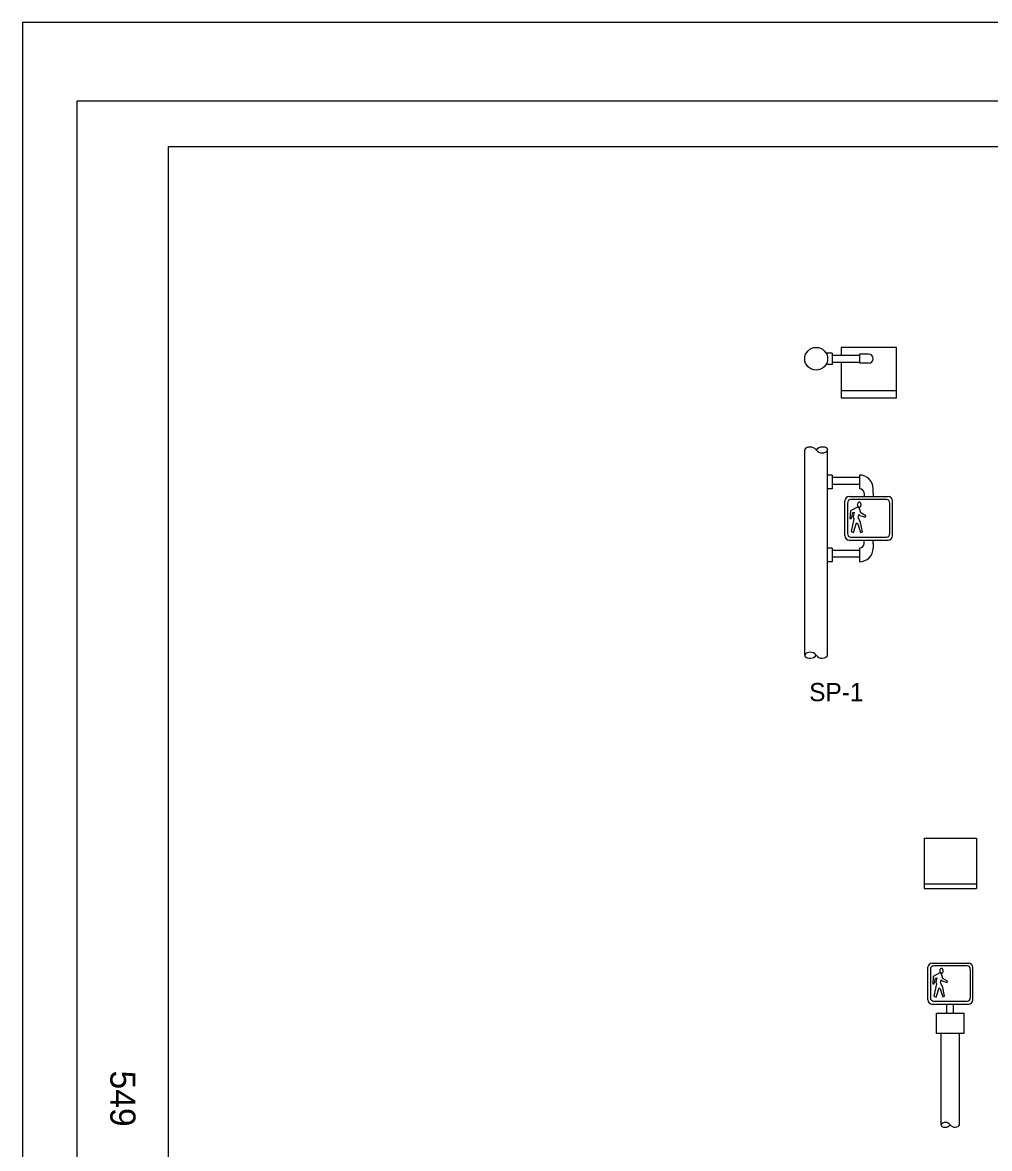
# Model space of a CAD drawing. Extents: x -894 to 866, y -472 to 714.
# Drawn here: x -894 to -364, y 96 to 714 of the extents above; entities that cross this region are included whole.
import ezdxf

# ---------------------------------------------------------------- set-up
doc = ezdxf.new("R2010")
doc.units = 0
for name, color, linetype in [('border_PLOTTING-ELEMENTS', 7, 'Continuous'), ('border_rw_22x34_Cut_Lines', 7, 'Continuous'), ('border_SHEET', 7, 'Continuous'), ('border_WITHIN-BORDER-anno', 7, 'Continuous'), ('es_DETAIL', 7, 'Continuous'), ('es_DETAIL-anno', 7, 'Continuous')]:
    doc.layers.add(name, color=color, linetype=linetype)

msp = doc.modelspace()

# ---------------------------------------------------------------- linework, layer by layer
at = {"layer": 'border_PLOTTING-ELEMENTS'}
for points in [[(-894.04, -472.44), (865.96, -472.44), (865.96, 713.56), (-894.04, 713.56)], [(-864.04, 670.56), (835.96, 670.56), (835.96, -429.44), (-864.04, -429.44)]]:
    msp.add_lwpolyline(points, close=True, dxfattribs=at)
at = {"layer": 'border_rw_22x34_Cut_Lines'}
msp.add_lwpolyline([(-864.04, 670.56), (835.96, 670.56), (835.96, -429.44), (-864.04, -429.44)], close=True, dxfattribs=at)
at = {"layer": 'border_SHEET'}
for p, q in [((-814.04, 645.56), (810.96, 645.56)), ((-814.04, -404.44), (-814.04, 645.56))]:
    msp.add_line(p, q, dxfattribs=at)
at = {"layer": 'es_DETAIL'}
for p, q in [((-450.48, 532.39), (-453.81, 532.39)), ((-450.48, 532.39), (-450.48, 526.14)), ((-450.48, 531.14), (-435.48, 531.14)), ((-435.48, 531.76), (-435.48, 526.76)), ((-430.48, 531.76), (-435.48, 531.76)), ((-450.48, 526.14), (-453.81, 526.14)), ((-450.48, 527.39), (-435.48, 527.39)), ((-430.48, 526.76), (-435.48, 526.76)), ((-415.2, 511.63), (-445.48, 511.63)), ((-465.48, 366.76), (-465.48, 479.26)), ((-452.98, 366.76), (-452.98, 479.26)), ((-450.48, 465.51), (-452.98, 465.51)), ((-450.48, 465.51), (-450.48, 458.01)), ((-435.48, 464.17), (-450.48, 464.17)), ((-435.48, 465.51), (-435.48, 458.01)), ((-450.48, 458.01), (-452.98, 458.01)), ((-435.48, 460.42), (-450.48, 460.42)), ((-427.98, 455.51), (-427.98, 458.01)), ((-443.58, 432.3), (-443.58, 451.27)), ((-441.17, 453.69), (-419.82, 453.69)), ((-420.76, 452.06), (-440.23, 452.06)), ((-432.98, 455.51), (-432.98, 453.64)), ((-427.98, 455.51), (-427.98, 453.64)), ((-417.4, 432.3), (-417.4, 451.27)), ((-442.12, 450.17), (-442.12, 433.4)), ((-441.17, 429.89), (-419.82, 429.89)), ((-440.23, 431.51), (-420.76, 431.51)), ((-432.98, 428.01), (-432.98, 429.89)), ((-427.98, 428.01), (-427.98, 429.89)), ((-427.98, 428.01), (-427.98, 425.51)), ((-450.48, 425.51), (-452.98, 425.51)), ((-450.48, 425.51), (-450.48, 418.01)), ((-435.48, 424.17), (-450.48, 424.17)), ((-435.48, 420.42), (-450.48, 420.42)), ((-435.48, 425.51), (-435.48, 418.01)), ((-450.48, 418.01), (-452.98, 418.01)), ((-400.15, 266.42), (-371.4, 266.42)), ((-400.15, 266.42), (-400.15, 238.92)), ((-371.4, 266.42), (-371.4, 238.92)), ((-400.15, 241.42), (-371.4, 241.42)), ((-400.15, 238.92), (-371.4, 238.92)), ((-395.75, 197.95), (-375.66, 197.95)), ((-398.03, 177.82), (-398.03, 195.67)), ((-396.65, 194.64), (-396.65, 178.86)), ((-376.55, 196.42), (-394.87, 196.42)), ((-373.39, 177.82), (-373.39, 195.67)), ((-395.75, 175.55), (-375.66, 175.55)), ((-394.87, 177.08), (-376.55, 177.08)), ((-387.65, 170.58), (-387.65, 175.55)), ((-383.9, 170.58), (-383.9, 175.55)), ((-390.78, 109.33), (-390.78, 159.33)), ((-380.78, 109.33), (-380.78, 159.33))]:
    msp.add_line(p, q, dxfattribs=at)
for points in [[(-445.48, 535.51), (-445.48, 531.14)], [(-445.48, 527.39), (-445.48, 507.88), (-415.2, 507.88), (-415.2, 535.51), (-445.48, 535.51)], [(-418.86, 433.4), (-418.86, 450.17), (-418.86, 450.17)], [(-374.76, 178.86), (-374.76, 194.64), (-374.76, 194.64)]]:
    msp.add_lwpolyline(points, dxfattribs=at)
for points in [[(-435.5, 450.63), (-435.66, 450.64), (-435.78, 450.63), (-435.9, 450.59), (-436.15, 450.44), (-436.29, 450.33), (-436.46, 450.1), (-436.58, 449.82), (-436.65, 449.54), (-436.69, 449.21), (-436.66, 448.95), (-436.57, 448.59), (-436.44, 448.38), (-436.31, 448.2), (-436.15, 448.04), (-435.87, 447.9), (-435.63, 447.87), (-435.36, 447.94), (-435.14, 448.08), (-435.02, 448.18), (-434.94, 448.28), (-434.85, 448.4), (-434.79, 448.5), (-434.72, 448.73), (-434.66, 449.03), (-434.65, 449.39), (-434.71, 449.74), (-434.81, 449.99), (-434.98, 450.28), (-435.1, 450.39), (-435.22, 450.49), (-435.36, 450.57)], [(-435.68, 447.5), (-436.58, 447.97), (-440.43, 445.97), (-440.75, 441.71), (-439.85, 441.63), (-439.08, 444.96), (-438.44, 445.2), (-438.88, 442.57), (-438.62, 441.57), (-440.02, 434.48), (-438.74, 433.96), (-437.06, 439.41), (-436.39, 438.72), (-434.97, 434.01), (-433.91, 434.45), (-434.95, 439.51), (-436.29, 442.41), (-435.87, 443.95), (-435.39, 443.33), (-432.29, 442.39), (-432.07, 443.18), (-434.81, 444.85)], [(-390.59, 192.13), (-391.44, 192.57), (-395.06, 190.68), (-395.36, 186.67), (-394.51, 186.6), (-393.79, 189.74), (-393.18, 189.96), (-393.6, 187.49), (-393.35, 186.54), (-394.68, 179.87), (-393.47, 179.38), (-391.88, 184.51), (-391.26, 183.86), (-389.92, 179.43), (-388.92, 179.85), (-389.9, 184.6), (-391.17, 187.33), (-390.76, 188.78), (-390.32, 188.2), (-387.4, 187.32), (-387.19, 188.06), (-389.77, 189.63)], [(-390.42, 195.07), (-390.57, 195.08), (-390.68, 195.07), (-390.79, 195.03), (-391.03, 194.89), (-391.16, 194.78), (-391.32, 194.57), (-391.44, 194.31), (-391.5, 194.04), (-391.54, 193.73), (-391.51, 193.49), (-391.42, 193.15), (-391.31, 192.95), (-391.19, 192.78), (-391.03, 192.63), (-390.77, 192.5), (-390.54, 192.47), (-390.29, 192.54), (-390.08, 192.67), (-389.97, 192.77), (-389.89, 192.86), (-389.81, 192.97), (-389.76, 193.07), (-389.69, 193.28), (-389.63, 193.57), (-389.62, 193.91), (-389.68, 194.23), (-389.77, 194.46), (-389.94, 194.74), (-390.04, 194.85), (-390.16, 194.94), (-390.28, 195.02)], [(-393.28, 159.33), (-393.28, 170.58), (-378.28, 170.58), (-378.28, 159.33)]]:
    msp.add_lwpolyline(points, close=True, dxfattribs=at)
msp.add_circle((-459.23, 529.26), 6.25, dxfattribs=at)
for centre, radius, start, end in [((-430.48, 529.26), 2.5, 270, 90), ((-462.35, 477.04), 3.84, 35.46309, 94.0963), ((-456.1, 477.04), 3.84, 88.49389, 144.5369), ((-456.1, 481.49), 3.84, 215.4631, 274.42156), ((-435.48, 458.01), 7.5, 0, 90), ((-435.52, 455.47), 2.54, 0.98727, 89.01273), ((-441.17, 451.27), 2.42, 90, 180), ((-419.82, 451.27), 2.42, 0, 90), ((-441.17, 432.3), 2.42, 180, 270), ((-419.82, 432.3), 2.42, 270, 0), ((-435.52, 428.06), 2.54, 270.98727, 359.01273), ((-435.48, 425.51), 7.5, 270, 0), ((-462.35, 364.54), 3.84, 35.4631, 94.42156), ((-462.35, 368.99), 3.84, 268.49389, 324.5369), ((-456.1, 368.99), 3.84, 215.46309, 274.0963), ((-395.75, 195.67), 2.27, 90, 180), ((-375.66, 195.67), 2.27, 0, 90), ((-395.75, 177.82), 2.27, 180, 270), ((-375.66, 177.82), 2.27, 270, 0), ((-388.28, 107.55), 3.07, 35.4631, 94.42156), ((-388.28, 111.11), 3.07, 268.49389, 324.5369), ((-383.28, 111.11), 3.07, 215.46309, 274.0963)]:
    msp.add_arc(centre, radius, start, end, dxfattribs=at)
for centre, major_axis, ratio, start_param, end_param in [((-462.59, 479.26), (-2.89, -0.07), 0.554684, 4.712389, 6.238373), ((-455.9, 479.27), (2.93, 0.18), 0.546712, 4.712389, 7.853982), ((-440.23, 450.17), (0, 1.89), 0.999992, 0, 1.570796), ((-420.76, 450.17), (0, 1.89), 0.999992, 4.712389, 6.283185), ((-440.23, 433.4), (0, -1.89), 0.999992, 4.712389, 6.283185), ((-420.76, 433.4), (0, 1.89), 0.999992, 3.141593, 4.712389), ((-462.55, 366.76), (-2.93, -0.18), 0.546712, 4.712389, 7.853982), ((-455.87, 366.76), (2.89, 0.07), 0.554684, 4.712389, 6.238373), ((-394.87, 194.64), (0, 1.78), 0.999992, 0, 1.570796), ((-376.55, 194.64), (0, 1.78), 0.999992, 4.712389, 6.283185), ((-394.87, 178.86), (0, -1.78), 0.999992, 4.712389, 6.283185), ((-376.55, 178.86), (0, 1.78), 0.999992, 3.141593, 4.712389), ((-388.43, 109.33), (-2.35, -0.14), 0.546712, 4.712389, 7.853982), ((-383.09, 109.33), (2.31, 0.06), 0.554684, 4.712389, 6.238373)]:
    msp.add_ellipse(centre, major_axis=major_axis, ratio=ratio, start_param=start_param, end_param=end_param, dxfattribs=at)

# ---------------------------------------------------------------- texts
at = {"layer": 'border_WITHIN-BORDER-anno'}
msp.add_text('549', height=13.779, rotation=270, dxfattribs=at).set_placement((-845.95, 139.09))
at = {"layer": 'es_DETAIL-anno'}
msp.add_text('SP-1', height=10, dxfattribs=at).set_placement((-463.05, 341.54))

doc.saveas('drawing.dxf')
